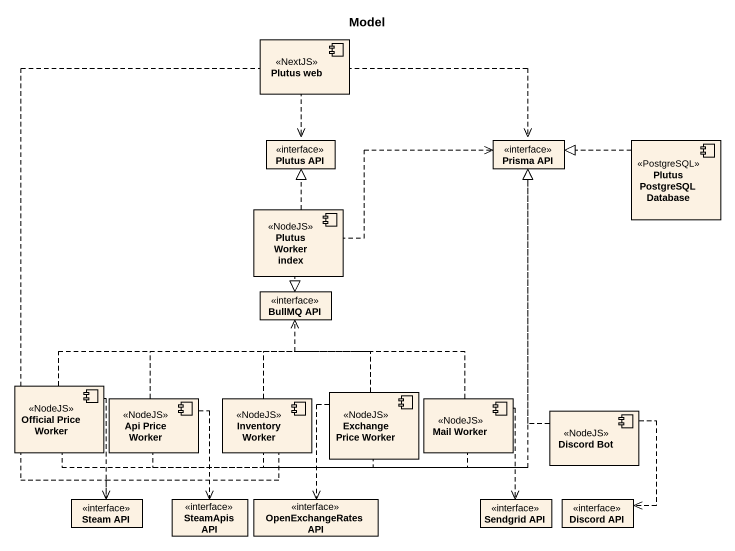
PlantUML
@startuml
title Model
allowmixing
hide circle
hide empty members
component "Plutus web" as Plutus_web <<NextJS>>
interface "Plutus API" as Plutus_API
interface "Prisma API" as Prisma_API
component "Plutus PostgreSQL Database" as Plutus_PostgreSQL_Database <<PostgreSQL>>
component "Plutus Worker index" as Plutus_Worker_index <<NodeJS>>
interface "BullMQ API" as BullMQ_API
component "Official Price Worker" as Official_Price_Worker <<NodeJS>>
component "Api Price Worker" as Api_Price_Worker <<NodeJS>>
component "Inventory Worker" as Inventory_Worker <<NodeJS>>
component "Exchange Price Worker" as Exchange_Price_Worker <<NodeJS>>
component "Mail Worker" as Mail_Worker <<NodeJS>>
component "Discord Bot" as Discord_Bot <<NodeJS>>
interface "Steam API" as Steam_API
interface "SteamApis API" as SteamApis_API
interface "OpenExchangeRates API" as OpenExchangeRates_API
interface "Sendgrid API" as Sendgrid_API
interface "Discord API" as Discord_API
Plutus_web ..> Plutus_API
Plutus_web .right.> Prisma_API
Plutus_web ..> Steam_API
Plutus_PostgreSQL_Database .left.|> Prisma_API
Plutus_Worker_index .up.|> Plutus_API
Plutus_Worker_index .right.> Prisma_API
Plutus_Worker_index ..|> BullMQ_API
Official_Price_Worker .right.> Prisma_API
Official_Price_Worker .right.> BullMQ_API
Official_Price_Worker ..> Steam_API
Api_Price_Worker .up.> Prisma_API
Api_Price_Worker .up.> BullMQ_API
Api_Price_Worker ..> SteamApis_API
Inventory_Worker .up.> Prisma_API
Inventory_Worker .up.> BullMQ_API
Inventory_Worker .left.> Steam_API
Exchange_Price_Worker .up.> Prisma_API
Exchange_Price_Worker .up.> BullMQ_API
Exchange_Price_Worker ..> OpenExchangeRates_API
Mail_Worker .up.|> Prisma_API
Mail_Worker .up.> BullMQ_API
Mail_Worker ..> Sendgrid_API
Discord_Bot .up.> Prisma_API
Discord_Bot ..> Discord_API
@enduml
